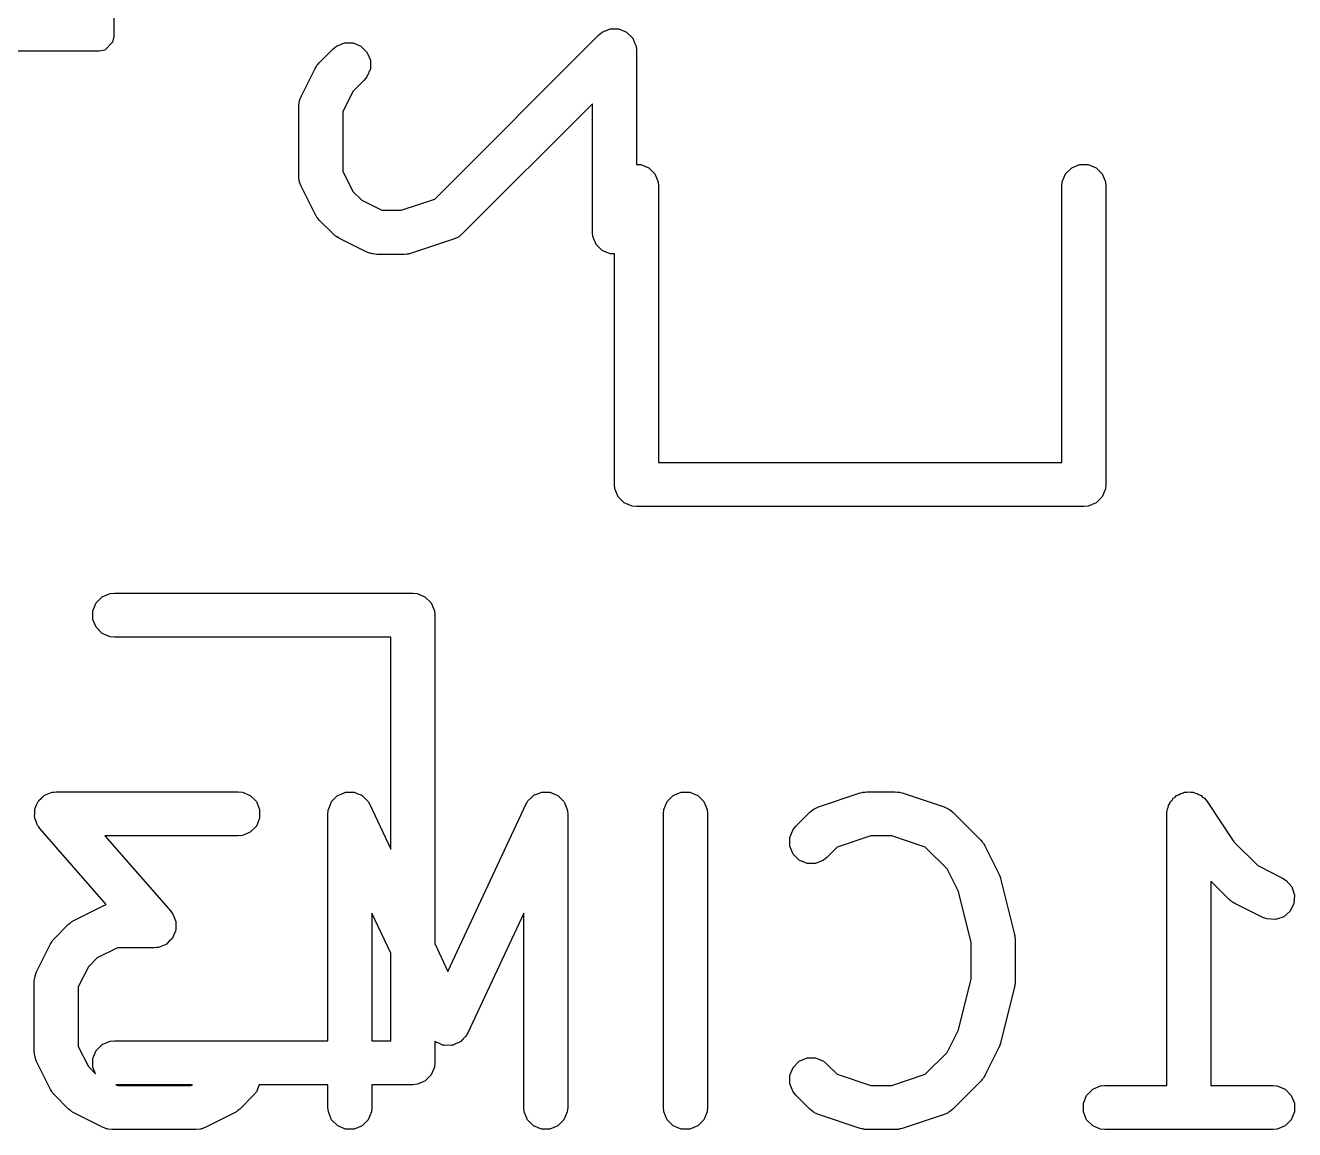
# Model space of a CAD drawing. Extents: x -2.1 to 1.75, y 0.25 to 2.72.
# Drawn here: x -0.8919 to -0.7218, y 1.976 to 2.124 of the extents above; entities that cross this region are included whole.
import ezdxf

# ---------------------------------------------------------------- set-up
doc = ezdxf.new("R2010")
doc.units = 0
doc.header["$MEASUREMENT"] = 0
doc.layers.add('BLACK', color=7, linetype='CONTINUOUS')

msp = doc.modelspace()

# ---------------------------------------------------------------- linework, layer by layer
at = {"layer": 'BLACK', "linetype": 'CONTINUOUS'}
for p, q in [((-0.88008, 2.28002), (-0.88008, 2.12254)), ((-0.88008, 2.12254), (-0.88023, 2.12179)), ((-0.83705, 2.10075), (-0.81505, 2.12275)), ((-0.81505, 2.12275), (-0.8146, 2.12312)), ((-0.8146, 2.12312), (-0.81385, 2.12343)), ((-0.81385, 2.12343), (-0.81354, 2.12356)), ((-0.81354, 2.12356), (-0.81238, 2.12356)), ((-0.81238, 2.12356), (-0.81132, 2.12312)), ((-0.81132, 2.12312), (-0.8105, 2.12231)), ((-0.8105, 2.12231), (-0.81025, 2.12169)), ((-0.88205, 2.12057), (-1.03953, 2.12057)), ((-0.88129, 2.12072), (-0.88205, 2.12057)), ((-0.88023, 2.12179), (-0.88129, 2.12072)), ((-0.85254, 2.119), (-0.85067, 2.12088)), ((-0.85067, 2.12088), (-0.85022, 2.12124)), ((-0.85022, 2.12124), (-0.84916, 2.12169)), ((-0.84916, 2.12169), (-0.848, 2.12169)), ((-0.848, 2.12169), (-0.84694, 2.12124)), ((-0.84694, 2.12124), (-0.84613, 2.12043)), ((-0.84613, 2.12043), (-0.84568, 2.11937)), ((-0.81025, 2.12169), (-0.81006, 2.12124)), ((-0.81006, 2.12124), (-0.81001, 2.12066)), ((-0.81001, 2.12066), (-0.81001, 2.1054)), ((-0.85284, 2.11864), (-0.85279, 2.11873)), ((-0.85279, 2.11873), (-0.85273, 2.11878)), ((-0.85273, 2.11878), (-0.85254, 2.119)), ((-0.84568, 2.11937), (-0.84568, 2.11821)), ((-0.85497, 2.11449), (-0.8531, 2.11824)), ((-0.8531, 2.11824), (-0.85294, 2.11848)), ((-0.85294, 2.11848), (-0.85291, 2.11856)), ((-0.85291, 2.11856), (-0.85284, 2.11864)), ((-0.84613, 2.11715), (-0.84649, 2.1167)), ((-0.84568, 2.11821), (-0.84613, 2.11715)), ((-0.84649, 2.1167), (-0.84803, 2.11517)), ((-0.85528, 2.11317), (-0.85523, 2.11374)), ((-0.85523, 2.11374), (-0.85519, 2.11384)), ((-0.85519, 2.11384), (-0.85518, 2.11395)), ((-0.85518, 2.11395), (-0.85497, 2.11449)), ((-0.84803, 2.11517), (-0.84938, 2.11247)), ((-0.85528, 2.10379), (-0.85528, 2.11317)), ((-0.84938, 2.11247), (-0.84938, 2.10449)), ((-0.81591, 2.11354), (-0.83337, 2.09608)), ((-0.81591, 2.09629), (-0.81591, 2.11354)), ((-0.81001, 2.1054), (-0.80942, 2.1054)), ((-0.80942, 2.1054), (-0.80836, 2.10496)), ((-0.75164, 2.10496), (-0.75058, 2.1054)), ((-0.75058, 2.1054), (-0.74942, 2.1054)), ((-0.74942, 2.1054), (-0.74836, 2.10496)), ((-0.85523, 2.10322), (-0.85528, 2.10379)), ((-0.84938, 2.10449), (-0.84803, 2.10179)), ((-0.80836, 2.10496), (-0.80754, 2.10414)), ((-0.80754, 2.10414), (-0.8071, 2.10308)), ((-0.7529, 2.10308), (-0.75246, 2.10414)), ((-0.75246, 2.10414), (-0.75164, 2.10496)), ((-0.74836, 2.10496), (-0.74754, 2.10414)), ((-0.74754, 2.10414), (-0.7471, 2.10308)), ((-0.85519, 2.10312), (-0.85523, 2.10322)), ((-0.85518, 2.10301), (-0.85519, 2.10312)), ((-0.85497, 2.10247), (-0.85518, 2.10301)), ((-0.8531, 2.09872), (-0.85497, 2.10247)), ((-0.84803, 2.10179), (-0.84683, 2.10059)), ((-0.8071, 2.10308), (-0.80705, 2.1025)), ((-0.80705, 2.1025), (-0.80705, 2.06545)), ((-0.75295, 2.1025), (-0.7529, 2.10308)), ((-0.75295, 2.06545), (-0.75295, 2.1025)), ((-0.7471, 2.10308), (-0.74705, 2.1025)), ((-0.74705, 2.1025), (-0.74705, 2.0625)), ((-0.84683, 2.10059), (-0.84413, 2.09925)), ((-0.84156, 2.09925), (-0.83705, 2.10075)), ((-0.85294, 2.09847), (-0.8531, 2.09872)), ((-0.85291, 2.0984), (-0.85294, 2.09847)), ((-0.85284, 2.09832), (-0.85291, 2.0984)), ((-0.85279, 2.09823), (-0.85284, 2.09832)), ((-0.84413, 2.09925), (-0.84156, 2.09925)), ((-0.85273, 2.09818), (-0.85279, 2.09823)), ((-0.85254, 2.09795), (-0.85273, 2.09818)), ((-0.85067, 2.09608), (-0.85254, 2.09795)), ((-0.85044, 2.09589), (-0.85067, 2.09608)), ((-0.85039, 2.09583), (-0.85044, 2.09589)), ((-0.8503, 2.09578), (-0.85039, 2.09583)), ((-0.85022, 2.09571), (-0.8503, 2.09578)), ((-0.85015, 2.09568), (-0.85022, 2.09571)), ((-0.8499, 2.09553), (-0.85015, 2.09568)), ((-0.84615, 2.09365), (-0.8499, 2.09553)), ((-0.83452, 2.09537), (-0.84015, 2.09349)), ((-0.83399, 2.0956), (-0.83452, 2.09537)), ((-0.83391, 2.09567), (-0.83399, 2.0956)), ((-0.83382, 2.09571), (-0.83391, 2.09567)), ((-0.83337, 2.09608), (-0.83382, 2.09571)), ((-0.81586, 2.09572), (-0.81591, 2.09629)), ((-0.81542, 2.09465), (-0.81586, 2.09572)), ((-0.84561, 2.09344), (-0.84615, 2.09365)), ((-0.8455, 2.09344), (-0.84561, 2.09344)), ((-0.84541, 2.0934), (-0.8455, 2.09344)), ((-0.84483, 2.09334), (-0.84541, 2.0934)), ((-0.84108, 2.09334), (-0.84483, 2.09334)), ((-0.84079, 2.09337), (-0.84108, 2.09334)), ((-0.84071, 2.09336), (-0.84079, 2.09337)), ((-0.84061, 2.09339), (-0.84071, 2.09336)), ((-0.84051, 2.0934), (-0.84061, 2.09339)), ((-0.84043, 2.09343), (-0.84051, 2.0934)), ((-0.84015, 2.09349), (-0.84043, 2.09343)), ((-0.8146, 2.09384), (-0.81542, 2.09465)), ((-0.81354, 2.0934), (-0.8146, 2.09384)), ((-0.81295, 2.0934), (-0.81354, 2.0934)), ((-0.81295, 2.0625), (-0.81295, 2.0934)), ((-0.80705, 2.06545), (-0.75295, 2.06545)), ((-0.8129, 2.06192), (-0.81295, 2.0625)), ((-0.81246, 2.06086), (-0.8129, 2.06192)), ((-0.81164, 2.06004), (-0.81246, 2.06086)), ((-0.74754, 2.06086), (-0.74836, 2.06004)), ((-0.7471, 2.06192), (-0.74754, 2.06086)), ((-0.74705, 2.0625), (-0.7471, 2.06192)), ((-0.81058, 2.0596), (-0.81164, 2.06004)), ((-0.81, 2.05955), (-0.81058, 2.0596)), ((-0.75, 2.05955), (-0.81, 2.05955)), ((-0.74942, 2.0596), (-0.75, 2.05955)), ((-0.74836, 2.06004), (-0.74942, 2.0596)), ((-0.88246, 2.04664), (-0.88164, 2.04746)), ((-0.88164, 2.04746), (-0.88058, 2.0479)), ((-0.88058, 2.0479), (-0.88, 2.04795)), ((-0.88, 2.04795), (-0.84, 2.04795)), ((-0.84, 2.04795), (-0.83942, 2.0479)), ((-0.83942, 2.0479), (-0.83836, 2.04746)), ((-0.83836, 2.04746), (-0.83754, 2.04664)), ((-0.8829, 2.04558), (-0.88246, 2.04664)), ((-0.8829, 2.04442), (-0.8829, 2.04558)), ((-0.83754, 2.04664), (-0.8371, 2.04558)), ((-0.8371, 2.04558), (-0.83705, 2.045)), ((-0.88246, 2.04336), (-0.8829, 2.04442)), ((-0.83705, 2.045), (-0.83705, 2.00097)), ((-0.88164, 2.04254), (-0.88246, 2.04336)), ((-0.88058, 2.0421), (-0.88164, 2.04254)), ((-0.88, 2.04205), (-0.88058, 2.0421)), ((-0.84295, 2.04205), (-0.88, 2.04205)), ((-0.84295, 2.01362), (-0.84295, 2.04205)), ((-0.89024, 2.01999), (-0.89017, 2.02006)), ((-0.89017, 2.02006), (-0.89013, 2.02015)), ((-0.89013, 2.02015), (-0.88977, 2.02047)), ((-0.88977, 2.02047), (-0.88943, 2.02081)), ((-0.88943, 2.02081), (-0.88934, 2.02085)), ((-0.88934, 2.02085), (-0.88926, 2.02091)), ((-0.88926, 2.02091), (-0.88881, 2.02107)), ((-0.88881, 2.02107), (-0.88836, 2.02125)), ((-0.88836, 2.02125), (-0.88822, 2.02126)), ((-0.88822, 2.02126), (-0.88817, 2.02128)), ((-0.88817, 2.02128), (-0.88809, 2.02128)), ((-0.88809, 2.02128), (-0.88779, 2.02131)), ((-0.88779, 2.02131), (-0.86342, 2.02131)), ((-0.86342, 2.02131), (-0.86284, 2.02125)), ((-0.86284, 2.02125), (-0.86178, 2.02081)), ((-0.86178, 2.02081), (-0.86096, 2.01999)), ((-0.85087, 2.01999), (-0.85051, 2.02036)), ((-0.85051, 2.02036), (-0.85017, 2.02073)), ((-0.85017, 2.02073), (-0.85011, 2.02076)), ((-0.85011, 2.02076), (-0.85006, 2.02081)), ((-0.85006, 2.02081), (-0.84959, 2.021)), ((-0.84959, 2.021), (-0.84912, 2.02122)), ((-0.84912, 2.02122), (-0.84906, 2.02122)), ((-0.84906, 2.02122), (-0.84899, 2.02125)), ((-0.84899, 2.02125), (-0.84848, 2.02125)), ((-0.84848, 2.02125), (-0.84797, 2.02127)), ((-0.84797, 2.02127), (-0.84791, 2.02125)), ((-0.84791, 2.02125), (-0.84784, 2.02125)), ((-0.84784, 2.02125), (-0.84737, 2.02105)), ((-0.84737, 2.02105), (-0.84689, 2.02088)), ((-0.84689, 2.02088), (-0.84684, 2.02083)), ((-0.84684, 2.02083), (-0.84678, 2.02081)), ((-0.84678, 2.02081), (-0.84642, 2.02045)), ((-0.84642, 2.02045), (-0.84604, 2.0201)), ((-0.84604, 2.0201), (-0.84599, 2.02002)), ((-0.84599, 2.02002), (-0.84596, 2.01999)), ((-0.82463, 2.01999), (-0.8246, 2.02002)), ((-0.8246, 2.02002), (-0.82455, 2.0201)), ((-0.82455, 2.0201), (-0.82417, 2.02045)), ((-0.82417, 2.02045), (-0.82381, 2.02081)), ((-0.82381, 2.02081), (-0.82375, 2.02083)), ((-0.82375, 2.02083), (-0.8237, 2.02088)), ((-0.8237, 2.02088), (-0.82322, 2.02105)), ((-0.82322, 2.02105), (-0.82275, 2.02125)), ((-0.82275, 2.02125), (-0.82268, 2.02125)), ((-0.82268, 2.02125), (-0.82262, 2.02127)), ((-0.82262, 2.02127), (-0.82211, 2.02125)), ((-0.82211, 2.02125), (-0.8216, 2.02125)), ((-0.8216, 2.02125), (-0.82154, 2.02122)), ((-0.82154, 2.02122), (-0.82147, 2.02122)), ((-0.82147, 2.02122), (-0.821, 2.021)), ((-0.821, 2.021), (-0.82053, 2.02081)), ((-0.82053, 2.02081), (-0.82048, 2.02076)), ((-0.82048, 2.02076), (-0.82043, 2.02073)), ((-0.82043, 2.02073), (-0.82008, 2.02036)), ((-0.82008, 2.02036), (-0.81972, 2.01999)), ((-0.80588, 2.01999), (-0.80506, 2.02081)), ((-0.80506, 2.02081), (-0.804, 2.02125)), ((-0.804, 2.02125), (-0.80285, 2.02125)), ((-0.80285, 2.02125), (-0.80178, 2.02081)), ((-0.80178, 2.02081), (-0.80097, 2.01999)), ((-0.78561, 2.01928), (-0.77999, 2.02115)), ((-0.77999, 2.02115), (-0.7797, 2.02122)), ((-0.7797, 2.02122), (-0.77963, 2.02125)), ((-0.77963, 2.02125), (-0.77952, 2.02126)), ((-0.77952, 2.02126), (-0.77942, 2.02128)), ((-0.77942, 2.02128), (-0.77934, 2.02128)), ((-0.77934, 2.02128), (-0.77905, 2.02131)), ((-0.77905, 2.02131), (-0.7753, 2.02131)), ((-0.7753, 2.02131), (-0.77501, 2.02128)), ((-0.77501, 2.02128), (-0.77493, 2.02128)), ((-0.77493, 2.02128), (-0.77483, 2.02126)), ((-0.77483, 2.02126), (-0.77473, 2.02125)), ((-0.77473, 2.02125), (-0.77465, 2.02122)), ((-0.77465, 2.02122), (-0.77437, 2.02115)), ((-0.77437, 2.02115), (-0.76874, 2.01928)), ((-0.73839, 2.01999), (-0.73818, 2.0202)), ((-0.73818, 2.0202), (-0.73802, 2.02044)), ((-0.73802, 2.02044), (-0.73778, 2.0206)), ((-0.73778, 2.0206), (-0.73757, 2.02081)), ((-0.73757, 2.02081), (-0.7373, 2.02092)), ((-0.7373, 2.02092), (-0.73706, 2.02108)), ((-0.73706, 2.02108), (-0.73678, 2.02114)), ((-0.73678, 2.02114), (-0.73651, 2.02125)), ((-0.73651, 2.02125), (-0.73622, 2.02125)), ((-0.73622, 2.02125), (-0.73593, 2.02131)), ((-0.73593, 2.02131), (-0.73565, 2.02125)), ((-0.73565, 2.02125), (-0.73536, 2.02125)), ((-0.73536, 2.02125), (-0.73509, 2.02114)), ((-0.73509, 2.02114), (-0.7348, 2.02108)), ((-0.7348, 2.02108), (-0.73456, 2.02092)), ((-0.73456, 2.02092), (-0.73429, 2.02081)), ((-0.73429, 2.02081), (-0.73409, 2.0206)), ((-0.73409, 2.0206), (-0.73384, 2.02044)), ((-0.73384, 2.02044), (-0.73348, 2.02)), ((-0.89072, 2.01797), (-0.89068, 2.01845)), ((-0.89068, 2.01893), (-0.89065, 2.01902)), ((-0.89068, 2.01845), (-0.89068, 2.01893)), ((-0.89065, 2.01902), (-0.89064, 2.01912)), ((-0.89064, 2.01912), (-0.89043, 2.01955)), ((-0.89043, 2.01955), (-0.89024, 2.01999)), ((-0.86096, 2.01999), (-0.86052, 2.01893)), ((-0.86052, 2.01893), (-0.86052, 2.01778)), ((-0.85137, 2.01835), (-0.85133, 2.01873)), ((-0.85137, 1.98795), (-0.85137, 2.01835)), ((-0.85134, 2.0188), (-0.85132, 2.01884)), ((-0.85133, 2.01873), (-0.85134, 2.0188)), ((-0.85132, 2.01884), (-0.85131, 2.01893)), ((-0.85131, 2.01893), (-0.85112, 2.0194)), ((-0.85112, 2.0194), (-0.85094, 2.01988)), ((-0.85094, 2.01988), (-0.8509, 2.01993)), ((-0.8509, 2.01993), (-0.85087, 2.01999)), ((-0.84596, 2.01999), (-0.84594, 2.01993)), ((-0.84594, 2.01993), (-0.84574, 2.0196)), ((-0.84574, 2.0196), (-0.84295, 2.01362)), ((-0.8353, 1.99721), (-0.82485, 2.0196)), ((-0.82485, 2.0196), (-0.82465, 2.01993)), ((-0.82465, 2.01993), (-0.82463, 2.01999)), ((-0.81972, 2.01999), (-0.81969, 2.01993)), ((-0.81969, 2.01993), (-0.81965, 2.01988)), ((-0.81965, 2.01988), (-0.81947, 2.0194)), ((-0.81947, 2.0194), (-0.81928, 2.01893)), ((-0.81928, 2.01893), (-0.81927, 2.01884)), ((-0.81927, 2.01884), (-0.81925, 2.0188)), ((-0.81925, 2.0188), (-0.81926, 2.01873)), ((-0.81926, 2.01873), (-0.81922, 2.01835)), ((-0.81922, 2.01835), (-0.81922, 1.97898)), ((-0.80638, 2.01835), (-0.80632, 2.01893)), ((-0.80638, 1.97898), (-0.80638, 2.01835)), ((-0.80632, 2.01893), (-0.80588, 2.01999)), ((-0.80097, 2.01999), (-0.80053, 2.01893)), ((-0.80053, 2.01893), (-0.80047, 2.01835)), ((-0.80047, 2.01835), (-0.80047, 1.97898)), ((-0.78864, 2.01669), (-0.78676, 2.01857)), ((-0.78676, 2.01857), (-0.78632, 2.01893)), ((-0.78632, 2.01893), (-0.78622, 2.01897)), ((-0.78622, 2.01897), (-0.78614, 2.01904)), ((-0.78614, 2.01904), (-0.78561, 2.01928)), ((-0.76874, 2.01928), (-0.76822, 2.01904)), ((-0.76822, 2.01904), (-0.76814, 2.01897)), ((-0.76814, 2.01897), (-0.76804, 2.01893)), ((-0.76804, 2.01893), (-0.76759, 2.01857)), ((-0.76759, 2.01857), (-0.76384, 2.01482)), ((-0.73889, 2.01835), (-0.73889, 2.01836)), ((-0.73889, 2.01836), (-0.73889, 2.01836)), ((-0.73889, 2.01836), (-0.73888, 2.01836)), ((-0.73889, 1.98194), (-0.73889, 2.01835)), ((-0.73888, 2.01836), (-0.73883, 2.01893)), ((-0.73883, 2.01893), (-0.73872, 2.0192)), ((-0.73872, 2.0192), (-0.73866, 2.01949)), ((-0.73866, 2.01949), (-0.7385, 2.01973)), ((-0.7385, 2.01973), (-0.73839, 2.01999)), ((-0.73348, 2.02), (-0.73348, 2.01999)), ((-0.73348, 2.01999), (-0.73348, 2.01999)), ((-0.73348, 2.01999), (-0.73348, 2.01999)), ((-0.73348, 2.01999), (-0.72989, 2.01461)), ((-0.89068, 2.01788), (-0.89072, 2.01797)), ((-0.89068, 2.01778), (-0.89068, 2.01788)), ((-0.8905, 2.01733), (-0.89068, 2.01778)), ((-0.89035, 2.01688), (-0.8905, 2.01733)), ((-0.89027, 2.01677), (-0.89035, 2.01688)), ((-0.89024, 2.01671), (-0.89027, 2.01677)), ((-0.89019, 2.01666), (-0.89024, 2.01671)), ((-0.89001, 2.01641), (-0.89019, 2.01666)), ((-0.86096, 2.01671), (-0.86178, 2.0159)), ((-0.86052, 2.01778), (-0.86096, 2.01671)), ((-0.78901, 2.01624), (-0.78864, 2.01669)), ((-0.88108, 2.0062), (-0.89001, 2.01641)), ((-0.86342, 2.0154), (-0.88128, 2.0154)), ((-0.88128, 2.0154), (-0.87244, 2.0053)), ((-0.86284, 2.01546), (-0.86342, 2.0154)), ((-0.86178, 2.0159), (-0.86284, 2.01546)), ((-0.78945, 2.01518), (-0.78901, 2.01624)), ((-0.78945, 2.01403), (-0.78945, 2.01518)), ((-0.77857, 2.0154), (-0.78308, 2.0139)), ((-0.77578, 2.0154), (-0.77857, 2.0154)), ((-0.77127, 2.0139), (-0.77578, 2.0154)), ((-0.78901, 2.01296), (-0.78945, 2.01403)), ((-0.78308, 2.0139), (-0.78446, 2.01252)), ((-0.76836, 2.01098), (-0.77127, 2.0139)), ((-0.76384, 2.01482), (-0.76366, 2.01459)), ((-0.76366, 2.01459), (-0.7636, 2.01454)), ((-0.7636, 2.01454), (-0.76354, 2.01445)), ((-0.76354, 2.01445), (-0.76347, 2.01437)), ((-0.76347, 2.01437), (-0.76344, 2.0143)), ((-0.76344, 2.0143), (-0.76329, 2.01405)), ((-0.76329, 2.01405), (-0.76141, 2.0103)), ((-0.72989, 2.01461), (-0.72668, 2.01141)), ((-0.78819, 2.01215), (-0.78901, 2.01296)), ((-0.78713, 2.01171), (-0.78819, 2.01215)), ((-0.78598, 2.01171), (-0.78713, 2.01171)), ((-0.78491, 2.01215), (-0.78598, 2.01171)), ((-0.78446, 2.01252), (-0.78491, 2.01215)), ((-0.76684, 2.00795), (-0.76836, 2.01098)), ((-0.76141, 2.0103), (-0.7614, 2.01026)), ((-0.7614, 2.01026), (-0.76138, 2.01024)), ((-0.76138, 2.01024), (-0.7613, 2.01)), ((-0.7613, 2.01), (-0.76121, 2.00976)), ((-0.72668, 2.01141), (-0.72336, 2.00975)), ((-0.76121, 2.00976), (-0.7612, 2.00974)), ((-0.7612, 2.00974), (-0.76119, 2.0097)), ((-0.76119, 2.0097), (-0.75931, 2.0022)), ((-0.73052, 2.00689), (-0.73298, 2.00935)), ((-0.73298, 2.00935), (-0.73298, 1.98194)), ((-0.72336, 2.00975), (-0.72287, 2.00944)), ((-0.72287, 2.00944), (-0.72212, 2.00857)), ((-0.72212, 2.00857), (-0.72175, 2.00747)), ((-0.76513, 2.00112), (-0.76684, 2.00795)), ((-0.7303, 2.00671), (-0.73052, 2.00689)), ((-0.73024, 2.00665), (-0.7303, 2.00671)), ((-0.73016, 2.00659), (-0.73024, 2.00665)), ((-0.73007, 2.00652), (-0.73016, 2.00659)), ((-0.73, 2.00649), (-0.73007, 2.00652)), ((-0.72975, 2.00634), (-0.73, 2.00649)), ((-0.72175, 2.00747), (-0.72184, 2.00633)), ((-0.88536, 2.00412), (-0.88161, 2.006)), ((-0.88161, 2.006), (-0.88108, 2.0062)), ((-0.87244, 2.0053), (-0.87227, 2.00505)), ((-0.87227, 2.00505), (-0.87221, 2.005)), ((-0.87221, 2.005), (-0.87219, 2.00494)), ((-0.87219, 2.00494), (-0.87211, 2.00483)), ((-0.87211, 2.00483), (-0.87195, 2.00437)), ((-0.84295, 1.99966), (-0.84547, 2.00504)), ((-0.84547, 2.00504), (-0.84547, 1.98795)), ((-0.82512, 2.00504), (-0.83262, 1.98898)), ((-0.82512, 1.97898), (-0.82512, 2.00504)), ((-0.726, 2.00446), (-0.72975, 2.00634)), ((-0.72235, 2.00529), (-0.72322, 2.00454)), ((-0.72184, 2.00633), (-0.72235, 2.00529)), ((-0.888, 2.00169), (-0.88613, 2.00357)), ((-0.88613, 2.00357), (-0.8859, 2.00375)), ((-0.8859, 2.00375), (-0.88585, 2.00381)), ((-0.88585, 2.00381), (-0.88576, 2.00387)), ((-0.88576, 2.00387), (-0.88568, 2.00394)), ((-0.88568, 2.00394), (-0.88561, 2.00397)), ((-0.88561, 2.00397), (-0.88536, 2.00412)), ((-0.87195, 2.00437), (-0.87177, 2.00393)), ((-0.87177, 2.00393), (-0.87177, 2.00383)), ((-0.87177, 2.00383), (-0.87174, 2.00374)), ((-0.87174, 2.00374), (-0.87177, 2.00326)), ((-0.87177, 2.00326), (-0.87177, 2.00278)), ((-0.72546, 2.00426), (-0.726, 2.00446)), ((-0.72431, 2.00418), (-0.72546, 2.00426)), ((-0.72322, 2.00454), (-0.72431, 2.00418)), ((-0.88837, 2.00125), (-0.8883, 2.00133)), ((-0.8883, 2.00133), (-0.88825, 2.00142)), ((-0.88825, 2.00142), (-0.88819, 2.00147)), ((-0.88819, 2.00147), (-0.888, 2.00169)), ((-0.87232, 2.00156), (-0.87269, 2.00124)), ((-0.87228, 2.00164), (-0.87232, 2.00156)), ((-0.87221, 2.00171), (-0.87228, 2.00164)), ((-0.87203, 2.00216), (-0.87221, 2.00171)), ((-0.87181, 2.00259), (-0.87203, 2.00216)), ((-0.87177, 2.00278), (-0.87181, 2.00269)), ((-0.87181, 2.00269), (-0.87181, 2.00259)), ((-0.75931, 2.0022), (-0.7593, 2.0021)), ((-0.7593, 2.0021), (-0.75928, 2.00206)), ((-0.75928, 2.00206), (-0.75926, 2.00184)), ((-0.75926, 2.00184), (-0.75923, 2.00162)), ((-0.75923, 2.00162), (-0.75924, 2.00158)), ((-0.75924, 2.00158), (-0.75923, 2.00148)), ((-0.75923, 2.00148), (-0.75923, 1.99586)), ((-0.89043, 1.99718), (-0.88855, 2.00093)), ((-0.88855, 2.00093), (-0.8884, 2.00117)), ((-0.8884, 2.00117), (-0.88837, 2.00125)), ((-0.87959, 2.0004), (-0.88229, 1.99905)), ((-0.87467, 2.0004), (-0.87959, 2.0004)), ((-0.87436, 2.00043), (-0.87467, 2.0004)), ((-0.87428, 2.00043), (-0.87436, 2.00043)), ((-0.87423, 2.00045), (-0.87428, 2.00043)), ((-0.87409, 2.00046), (-0.87423, 2.00045)), ((-0.87365, 2.00064), (-0.87409, 2.00046)), ((-0.87319, 2.0008), (-0.87365, 2.00064)), ((-0.87312, 2.00086), (-0.87319, 2.0008)), ((-0.87302, 2.0009), (-0.87312, 2.00086)), ((-0.87269, 2.00124), (-0.87302, 2.0009)), ((-0.84295, 1.98795), (-0.84295, 1.99966)), ((-0.83705, 2.00097), (-0.8353, 1.99721)), ((-0.76513, 1.99622), (-0.76513, 2.00112)), ((-0.88229, 1.99905), (-0.88349, 1.99786)), ((-0.89074, 1.99586), (-0.89068, 1.99643)), ((-0.89068, 1.99643), (-0.89064, 1.99653)), ((-0.89064, 1.99664), (-0.89043, 1.99718)), ((-0.89064, 1.99653), (-0.89064, 1.99664)), ((-0.88349, 1.99786), (-0.88484, 1.99516)), ((-0.76684, 1.98939), (-0.76513, 1.99622)), ((-0.89074, 1.98648), (-0.89074, 1.99586)), ((-0.88484, 1.99516), (-0.88484, 1.98718)), ((-0.75931, 1.99514), (-0.76119, 1.98764)), ((-0.7593, 1.99524), (-0.75931, 1.99514)), ((-0.75928, 1.99528), (-0.7593, 1.99524)), ((-0.75926, 1.9955), (-0.75928, 1.99528)), ((-0.75923, 1.99571), (-0.75926, 1.9955)), ((-0.75923, 1.99586), (-0.75924, 1.99576)), ((-0.75924, 1.99576), (-0.75923, 1.99571)), ((-0.76836, 1.98636), (-0.76684, 1.98939)), ((-0.88164, 1.98746), (-0.88058, 1.9879)), ((-0.88058, 1.9879), (-0.88, 1.98795)), ((-0.88, 1.98795), (-0.85137, 1.98795)), ((-0.84547, 1.98795), (-0.84295, 1.98795)), ((-0.83704, 1.98785), (-0.83705, 1.98786)), ((-0.83705, 1.98786), (-0.83705, 1.985)), ((-0.83692, 1.9878), (-0.83704, 1.98785)), ((-0.83683, 1.98771), (-0.83692, 1.9878)), ((-0.8364, 1.98755), (-0.83683, 1.98771)), ((-0.83376, 1.98771), (-0.83419, 1.98755)), ((-0.83367, 1.9878), (-0.83376, 1.98771)), ((-0.83355, 1.98785), (-0.83367, 1.9878)), ((-0.83325, 1.98818), (-0.83355, 1.98785)), ((-0.83291, 1.98849), (-0.83325, 1.98818)), ((-0.83282, 1.98865), (-0.83291, 1.98849)), ((-0.83277, 1.9887), (-0.83282, 1.98865)), ((-0.83274, 1.98877), (-0.83277, 1.9887)), ((-0.83262, 1.98898), (-0.83274, 1.98877)), ((-0.89068, 1.98591), (-0.89074, 1.98648)), ((-0.88484, 1.98718), (-0.88349, 1.98448)), ((-0.8829, 1.98558), (-0.88246, 1.98664)), ((-0.88246, 1.98664), (-0.88164, 1.98746)), ((-0.836, 1.98736), (-0.8364, 1.98755)), ((-0.83587, 1.98736), (-0.836, 1.98736)), ((-0.83574, 1.98731), (-0.83587, 1.98736)), ((-0.8353, 1.98733), (-0.83574, 1.98731)), ((-0.83485, 1.98731), (-0.8353, 1.98733)), ((-0.83472, 1.98736), (-0.83485, 1.98731)), ((-0.83459, 1.98736), (-0.83472, 1.98736)), ((-0.83419, 1.98755), (-0.83459, 1.98736)), ((-0.77127, 1.98344), (-0.76836, 1.98636)), ((-0.76141, 1.98704), (-0.76329, 1.98329)), ((-0.7614, 1.98708), (-0.76141, 1.98704)), ((-0.76138, 1.9871), (-0.7614, 1.98708)), ((-0.7613, 1.98734), (-0.76138, 1.9871)), ((-0.76121, 1.98758), (-0.7613, 1.98734)), ((-0.7612, 1.9876), (-0.76121, 1.98758)), ((-0.76119, 1.98764), (-0.7612, 1.9876)), ((-0.89064, 1.98581), (-0.89068, 1.98591)), ((-0.89064, 1.9857), (-0.89064, 1.98581)), ((-0.89043, 1.98516), (-0.89064, 1.9857)), ((-0.88855, 1.98141), (-0.89043, 1.98516)), ((-0.88349, 1.98448), (-0.88252, 1.98351)), ((-0.8829, 1.98442), (-0.8829, 1.98558)), ((-0.88252, 1.98351), (-0.8829, 1.98442)), ((-0.8371, 1.98442), (-0.83754, 1.98336)), ((-0.83705, 1.985), (-0.8371, 1.98442)), ((-0.78945, 1.98331), (-0.78901, 1.98437)), ((-0.78901, 1.98437), (-0.78819, 1.98519)), ((-0.78819, 1.98519), (-0.78713, 1.98563)), ((-0.78713, 1.98563), (-0.78598, 1.98563)), ((-0.78598, 1.98563), (-0.78491, 1.98519)), ((-0.78491, 1.98519), (-0.78446, 1.98482)), ((-0.78446, 1.98482), (-0.78308, 1.98344)), ((-0.83754, 1.98336), (-0.83836, 1.98254)), ((-0.78945, 1.98216), (-0.78945, 1.98331)), ((-0.78308, 1.98344), (-0.77857, 1.98194)), ((-0.77578, 1.98194), (-0.77127, 1.98344)), ((-0.76366, 1.98275), (-0.76384, 1.98252)), ((-0.7636, 1.9828), (-0.76366, 1.98275)), ((-0.76354, 1.98289), (-0.7636, 1.9828)), ((-0.76347, 1.98297), (-0.76354, 1.98289)), ((-0.76344, 1.98304), (-0.76347, 1.98297)), ((-0.76329, 1.98329), (-0.76344, 1.98304)), ((-0.8884, 1.98116), (-0.88855, 1.98141)), ((-0.88837, 1.98109), (-0.8884, 1.98116)), ((-0.8883, 1.98101), (-0.88837, 1.98109)), ((-0.88825, 1.98092), (-0.8883, 1.98101)), ((-0.88819, 1.98087), (-0.88825, 1.98092)), ((-0.888, 1.98065), (-0.88819, 1.98087)), ((-0.87981, 1.98205), (-0.87959, 1.98194)), ((-0.86952, 1.98205), (-0.87981, 1.98205)), ((-0.87959, 1.98194), (-0.86974, 1.98194)), ((-0.86974, 1.98194), (-0.86952, 1.98205)), ((-0.86096, 1.98109), (-0.86133, 1.98065)), ((-0.86057, 1.98205), (-0.86096, 1.98109)), ((-0.85137, 1.98205), (-0.86057, 1.98205)), ((-0.85137, 1.97898), (-0.85137, 1.98205)), ((-0.84, 1.98205), (-0.84547, 1.98205)), ((-0.84547, 1.98205), (-0.84547, 1.97898)), ((-0.83942, 1.9821), (-0.84, 1.98205)), ((-0.83836, 1.98254), (-0.83942, 1.9821)), ((-0.78901, 1.98109), (-0.78945, 1.98216)), ((-0.78864, 1.98065), (-0.78901, 1.98109)), ((-0.77857, 1.98194), (-0.77578, 1.98194)), ((-0.76384, 1.98252), (-0.76759, 1.97877)), ((-0.74964, 1.98062), (-0.74882, 1.98144)), ((-0.74882, 1.98144), (-0.74776, 1.98188)), ((-0.74776, 1.98188), (-0.74718, 1.98194)), ((-0.74718, 1.98194), (-0.73889, 1.98194)), ((-0.73298, 1.98194), (-0.72468, 1.98194)), ((-0.72468, 1.98194), (-0.72411, 1.98188)), ((-0.72411, 1.98188), (-0.72304, 1.98144)), ((-0.72304, 1.98144), (-0.72223, 1.98062)), ((-0.88613, 1.97877), (-0.888, 1.98065)), ((-0.86133, 1.98065), (-0.8632, 1.97877)), ((-0.78676, 1.97877), (-0.78864, 1.98065)), ((-0.75008, 1.97956), (-0.74964, 1.98062)), ((-0.75008, 1.97841), (-0.75008, 1.97956)), ((-0.72223, 1.98062), (-0.72179, 1.97956)), ((-0.72179, 1.97956), (-0.72179, 1.97841)), ((-0.8859, 1.97858), (-0.88613, 1.97877)), ((-0.88585, 1.97853), (-0.8859, 1.97858)), ((-0.88576, 1.97847), (-0.88585, 1.97853)), ((-0.88568, 1.9784), (-0.88576, 1.97847)), ((-0.88561, 1.97837), (-0.88568, 1.9784)), ((-0.88536, 1.97822), (-0.88561, 1.97837)), ((-0.88161, 1.97634), (-0.88536, 1.97822)), ((-0.86397, 1.97822), (-0.86772, 1.97634)), ((-0.86372, 1.97837), (-0.86397, 1.97822)), ((-0.86365, 1.9784), (-0.86372, 1.97837)), ((-0.86357, 1.97847), (-0.86365, 1.9784)), ((-0.86348, 1.97853), (-0.86357, 1.97847)), ((-0.86343, 1.97858), (-0.86348, 1.97853)), ((-0.8632, 1.97877), (-0.86343, 1.97858)), ((-0.85131, 1.97841), (-0.85137, 1.97898)), ((-0.85087, 1.97734), (-0.85131, 1.97841)), ((-0.84552, 1.97841), (-0.84596, 1.97734)), ((-0.84547, 1.97898), (-0.84552, 1.97841)), ((-0.82507, 1.97841), (-0.82512, 1.97898)), ((-0.82463, 1.97734), (-0.82507, 1.97841)), ((-0.81928, 1.97841), (-0.81972, 1.97734)), ((-0.81922, 1.97898), (-0.81928, 1.97841)), ((-0.80632, 1.97841), (-0.80638, 1.97898)), ((-0.80588, 1.97734), (-0.80632, 1.97841)), ((-0.80053, 1.97841), (-0.80097, 1.97734)), ((-0.80047, 1.97898), (-0.80053, 1.97841)), ((-0.78632, 1.9784), (-0.78676, 1.97877)), ((-0.78622, 1.97836), (-0.78632, 1.9784)), ((-0.78614, 1.97829), (-0.78622, 1.97836)), ((-0.78561, 1.97806), (-0.78614, 1.97829)), ((-0.77999, 1.97618), (-0.78561, 1.97806)), ((-0.76874, 1.97806), (-0.77437, 1.97618)), ((-0.76822, 1.97829), (-0.76874, 1.97806)), ((-0.76814, 1.97836), (-0.76822, 1.97829)), ((-0.76804, 1.9784), (-0.76814, 1.97836)), ((-0.76759, 1.97877), (-0.76804, 1.9784)), ((-0.74964, 1.97734), (-0.75008, 1.97841)), ((-0.72179, 1.97841), (-0.72223, 1.97734)), ((-0.88107, 1.97614), (-0.88161, 1.97634)), ((-0.88096, 1.97613), (-0.88107, 1.97614)), ((-0.88087, 1.97609), (-0.88096, 1.97613)), ((-0.88029, 1.97603), (-0.88087, 1.97609)), ((-0.86904, 1.97603), (-0.88029, 1.97603)), ((-0.86846, 1.97609), (-0.86904, 1.97603)), ((-0.86837, 1.97613), (-0.86846, 1.97609)), ((-0.86826, 1.97614), (-0.86837, 1.97613)), ((-0.86772, 1.97634), (-0.86826, 1.97614)), ((-0.85006, 1.97653), (-0.85087, 1.97734)), ((-0.84899, 1.97609), (-0.85006, 1.97653)), ((-0.84784, 1.97609), (-0.84899, 1.97609)), ((-0.84678, 1.97653), (-0.84784, 1.97609)), ((-0.84596, 1.97734), (-0.84678, 1.97653)), ((-0.82381, 1.97653), (-0.82463, 1.97734)), ((-0.82275, 1.97609), (-0.82381, 1.97653)), ((-0.8216, 1.97609), (-0.82275, 1.97609)), ((-0.82053, 1.97653), (-0.8216, 1.97609)), ((-0.81972, 1.97734), (-0.82053, 1.97653)), ((-0.80506, 1.97653), (-0.80588, 1.97734)), ((-0.804, 1.97609), (-0.80506, 1.97653)), ((-0.80285, 1.97609), (-0.804, 1.97609)), ((-0.80178, 1.97653), (-0.80285, 1.97609)), ((-0.80097, 1.97734), (-0.80178, 1.97653)), ((-0.7797, 1.97612), (-0.77999, 1.97618)), ((-0.77963, 1.97609), (-0.7797, 1.97612)), ((-0.77952, 1.97608), (-0.77963, 1.97609)), ((-0.77942, 1.97605), (-0.77952, 1.97608)), ((-0.77934, 1.97606), (-0.77942, 1.97605)), ((-0.77905, 1.97603), (-0.77934, 1.97606)), ((-0.7753, 1.97603), (-0.77905, 1.97603)), ((-0.77501, 1.97606), (-0.7753, 1.97603)), ((-0.77493, 1.97605), (-0.77501, 1.97606)), ((-0.77483, 1.97608), (-0.77493, 1.97605)), ((-0.77473, 1.97609), (-0.77483, 1.97608)), ((-0.77465, 1.97612), (-0.77473, 1.97609)), ((-0.77437, 1.97618), (-0.77465, 1.97612)), ((-0.74882, 1.97653), (-0.74964, 1.97734)), ((-0.74776, 1.97609), (-0.74882, 1.97653)), ((-0.74718, 1.97603), (-0.74776, 1.97609)), ((-0.72468, 1.97603), (-0.74718, 1.97603)), ((-0.72411, 1.97609), (-0.72468, 1.97603)), ((-0.72304, 1.97653), (-0.72411, 1.97609)), ((-0.72223, 1.97734), (-0.72304, 1.97653))]:
    msp.add_line(p, q, dxfattribs=at)

doc.saveas('drawing.dxf')
